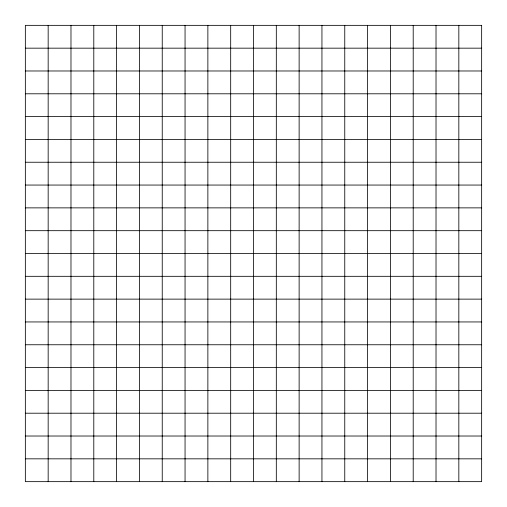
<?xml version="1.0" encoding="UTF-8"?>
<svg xmlns="http://www.w3.org/2000/svg" width="507" height="507" viewBox="0 0 507 507"><rect width="100%" height="100%" fill="white"/><g stroke="black" fill="none" stroke-linecap="round" stroke-linejoin="round"><path stroke-width="0.76" d="M25.35 48.165L481.65 48.165M25.35 70.98L481.65 70.98M25.35 93.795L481.65 93.795M25.35 116.61L481.65 116.61M25.35 139.425L481.65 139.425M25.35 162.24L481.65 162.24M25.35 185.055L481.65 185.055M25.35 207.87L481.65 207.87M25.35 230.685L481.65 230.685M25.35 253.5L481.65 253.5M25.35 276.315L481.65 276.315M25.35 299.13L481.65 299.13M25.35 321.945L481.65 321.945M25.35 344.76L481.65 344.76M25.35 367.575L481.65 367.575M25.35 390.39L481.65 390.39M25.35 413.205L481.65 413.205M25.35 436.02L481.65 436.02M25.35 458.835L481.65 458.835M458.835 25.35L458.835 481.65M436.02 25.35L436.02 481.65M413.205 25.35L413.205 481.65M390.39 25.35L390.39 481.65M367.575 25.35L367.575 481.65M344.76 25.35L344.76 481.65M321.945 25.35L321.945 481.65M299.13 25.35L299.13 481.65M276.315 25.35L276.315 481.65M253.5 25.35L253.5 481.65M230.685 25.35L230.685 481.65M207.87 25.35L207.87 481.65M185.055 25.35L185.055 481.65M162.24 25.35L162.24 481.65M139.425 25.35L139.425 481.65M116.61 25.35L116.61 481.65M93.795 25.35L93.795 481.65M70.98 25.35L70.98 481.65M48.165 25.35L48.165 481.65M481.65 25.35L25.35 25.35L25.35 481.65L481.65 481.65L481.65 25.35"/></g></svg>
